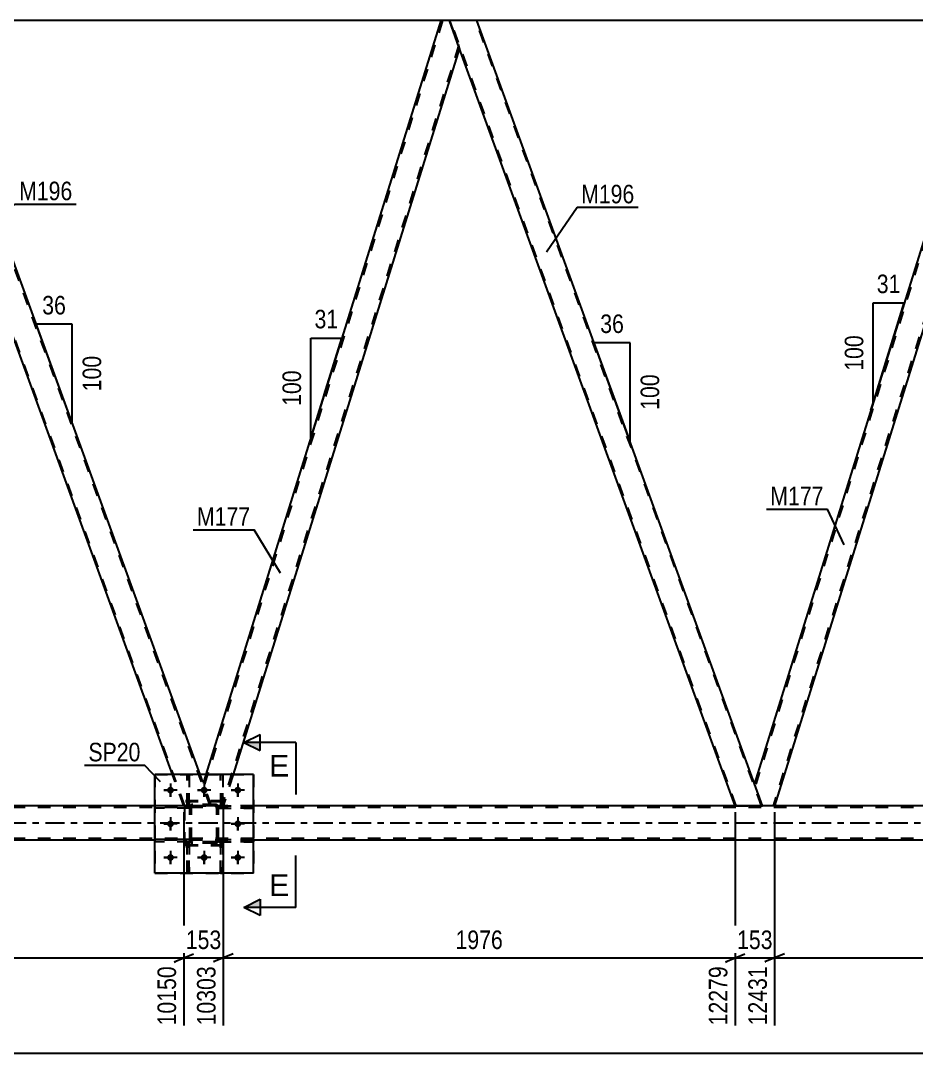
# Model space of a CAD drawing. Header units: millimetres. Extents: x 0 to 841, y 0 to 594.
# Drawn here: x 476 to 614.3, y 297.2 to 456.6 of the extents above; entities that cross this region are included whole.
import ezdxf

# ---------------------------------------------------------------- set-up
doc = ezdxf.new("R2010")
doc.units = ezdxf.units.MM
doc.linetypes.add('DXK_LINE_DOT2', pattern=[3.9198, 1.9599, -1.9599])
doc.linetypes.add('DXK_LINE_DOT3', pattern=[5.9187, 2.979, -0.9799, 0.9799, -0.9799])
doc.styles.add('Arial', font='ARIAL.TTF', dxfattribs={"height": 0.2})
doc.styles.add('Arial Narrow', font='ARIALN.TTF', dxfattribs={"height": 0.2})

# ---------------------------------------------------------------- blocks, each defined once
blk = doc.blocks.new('Part-814748373-3479 - 3007')
at = {"color": 7, "linetype": 'DXK_LINE_DOT2'}
for p, q in [((507.35, 336.17), (501.35, 336.17)), ((501.35, 329.37), (501.35, 336.17)), ((507.35, 329.37), (507.35, 336.17)), ((507.35, 329.37), (501.35, 329.37))]:
    blk.add_line(p, q, dxfattribs=at)
blk = doc.blocks.new('Part-814748373-3463 - 3007')
at = {"color": 7, "linetype": 'DXK_LINE_DOT2'}
for p, q in [((506.91, 335.39), (506.9, 340.24)), ((506.9, 340.24), (507.22, 340.24)), ((507.22, 340.24), (507.23, 335.39)), ((506.91, 335.99), (507.23, 335.99)), ((507.23, 335.39), (506.91, 335.39))]:
    blk.add_line(p, q, dxfattribs=at)
blk = doc.blocks.new('Part-814748373-3384 - 3007')
at = {"color": 7, "linetype": 'DXK_LINE_DOT2'}
for p, q in [((507.35, 336.04), (501.35, 336.04)), ((501.35, 329.24), (501.35, 336.04)), ((507.35, 329.24), (507.35, 336.04)), ((507.35, 329.24), (501.35, 329.24))]:
    blk.add_line(p, q, dxfattribs=at)
blk = doc.blocks.new('Part-814748373-3368 - 3007')
at = {"color": 2, "linetype": 'Continuous'}
for p, q in [((626.04, 456.64), (589.34, 338.89)), ((627.36, 456.64), (626.04, 456.64)), ((628.89, 452.44), (627.36, 456.64)), ((628.91, 452.39), (592.45, 335.42)), ((590.6, 335.42), (589.36, 338.84))]:
    blk.add_line(p, q, dxfattribs=at)
at = {"color": 7, "linetype": 'DXK_LINE_DOT2'}
for p, q in [((626.29, 456.64), (589.47, 338.52)), ((628.77, 452.76), (592.2, 335.42)), ((628.91, 452.39), (628.89, 452.44)), ((628.91, 452.39), (628.89, 452.44)), ((589.34, 338.89), (589.36, 338.84)), ((592.45, 335.42), (590.6, 335.42))]:
    blk.add_line(p, q, dxfattribs=at)
blk = doc.blocks.new('Part-814748373-3255 - 3007')
at = {"color": 7, "linetype": 'DXK_LINE_DOT2'}
for p, q in [((506.9, 325.04), (506.9, 329.87)), ((506.9, 329.87), (507.22, 329.87)), ((506.9, 329.27), (507.22, 329.27)), ((507.22, 329.87), (507.22, 325.04)), ((507.22, 325.04), (506.9, 325.04))]:
    blk.add_line(p, q, dxfattribs=at)
blk = doc.blocks.new('Part-814748373-3275 - 3007')
at = {"color": 7, "linetype": 'DXK_LINE_DOT2'}
for p, q in [((501.71, 335.39), (501.71, 340.24)), ((501.71, 340.24), (502.03, 340.24)), ((502.03, 340.24), (502.03, 335.39)), ((501.71, 335.99), (502.03, 335.99)), ((502.03, 335.39), (501.71, 335.39))]:
    blk.add_line(p, q, dxfattribs=at)
blk = doc.blocks.new('Part-814748373-3280 - 3007')
at = {"color": 2, "linetype": 'Continuous'}
for p, q in [((511.95, 340.24), (496.75, 340.24)), ((496.75, 325.04), (496.75, 340.24)), ((511.95, 325.04), (511.95, 340.24)), ((511.95, 325.04), (496.75, 325.04))]:
    blk.add_line(p, q, dxfattribs=at)
blk = doc.blocks.new('Part-814748373-3402 - 3007')
at = {"color": 7, "linetype": 'DXK_LINE_DOT2'}
for p, q in [((507.22, 329.87), (506.9, 329.87)), ((506.9, 329.87), (506.9, 325.04)), ((506.9, 329.27), (507.22, 329.27)), ((507.22, 325.04), (507.22, 329.87)), ((506.9, 325.04), (507.22, 325.04))]:
    blk.add_line(p, q, dxfattribs=at)
blk = doc.blocks.new('Part-814748373-3285 - 3007')
at = {"color": 7, "linetype": 'DXK_LINE_DOT2'}
for p, q in [((782.45, 335.18), (106.95, 335.18)), ((511.95, 335.42), (496.75, 335.42)), ((782.45, 330.38), (106.95, 330.38)), ((511.95, 330.14), (496.75, 330.14))]:
    blk.add_line(p, q, dxfattribs=at)
at = {"color": 2, "linetype": 'Continuous'}
for p, q in [((496.75, 335.42), (256.55, 335.42)), ((667.02, 335.42), (511.95, 335.42)), ((496.75, 330.14), (256.55, 330.14)), ((667.02, 330.14), (511.95, 330.14))]:
    blk.add_line(p, q, dxfattribs=at)
at = {"color": 7, "linetype": 'DXK_LINE_DOT3'}
blk.add_line((106.95, 332.78), (782.45, 332.78), dxfattribs=at)
blk = doc.blocks.new('Part-814748373-3295 - 3007')
at = {"color": 2, "linetype": 'Continuous'}
for p, q in [((546.48, 456.64), (542.22, 456.64)), ((589.36, 338.84), (546.48, 456.64)), ((586.35, 335.42), (543.75, 452.44))]:
    blk.add_line(p, q, dxfattribs=at)
at = {"color": 7, "linetype": 'DXK_LINE_DOT2'}
for p, q in [((542.22, 456.64), (543.75, 452.44)), ((586.52, 335.42), (542.4, 456.64)), ((590.43, 335.42), (546.31, 456.64)), ((590.6, 335.42), (589.36, 338.84)), ((586.35, 335.42), (590.6, 335.42))]:
    blk.add_line(p, q, dxfattribs=at)
blk = doc.blocks.new('Part-814748373-3300 - 3007')
at = {"color": 7, "linetype": 'DXK_LINE_DOT2'}
for p, q in [((541.16, 456.64), (504.34, 338.52)), ((543.64, 452.76), (507.06, 335.42)), ((543.77, 452.39), (543.75, 452.44)), ((543.77, 452.39), (543.75, 452.44)), ((504.62, 340.24), (504.2, 338.89)), ((508.81, 340.24), (507.31, 335.42)), ((505.47, 335.42), (504.2, 338.89)), ((507.31, 335.42), (505.47, 335.42))]:
    blk.add_line(p, q, dxfattribs=at)
at = {"color": 2, "linetype": 'Continuous'}
for p, q in [((540.91, 456.64), (504.62, 340.24)), ((542.22, 456.64), (540.91, 456.64)), ((543.75, 452.44), (542.22, 456.64)), ((543.77, 452.39), (508.81, 340.24))]:
    blk.add_line(p, q, dxfattribs=at)
blk = doc.blocks.new('Part-814748373-3316 - 3007')
at = {"color": 2, "linetype": 'Continuous'}
for p, q in [((540.91, 456.64), (461.35, 456.64)), ((626.04, 456.64), (546.48, 456.64))]:
    blk.add_line(p, q, dxfattribs=at)
at = {"color": 7, "linetype": 'DXK_LINE_DOT2'}
blk.add_line((546.48, 456.64), (540.91, 456.64), dxfattribs=at)
blk = doc.blocks.new('Part-814748373-3320 - 3007')
at = {"color": 7, "linetype": 'DXK_LINE_DOT2'}
for p, q in [((502.15, 335.4), (496.75, 335.4)), ((496.75, 335.4), (496.75, 335.08)), ((502.15, 335.08), (496.75, 335.08)), ((501.55, 335.08), (501.55, 335.4)), ((502.15, 335.08), (502.15, 335.4))]:
    blk.add_line(p, q, dxfattribs=at)
blk = doc.blocks.new('Part-814748373-3323 - 3007')
at = {"color": 7, "linetype": 'DXK_LINE_DOT2'}
for p, q in [((511.95, 330.2), (506.55, 330.2)), ((506.55, 330.2), (506.55, 329.88)), ((507.15, 329.88), (507.15, 330.2)), ((511.95, 329.88), (511.95, 330.2)), ((506.55, 329.88), (511.95, 329.88))]:
    blk.add_line(p, q, dxfattribs=at)
blk = doc.blocks.new('Part-814748373-3326 - 3007')
at = {"color": 7, "linetype": 'DXK_LINE_DOT2'}
for p, q in [((511.95, 335.4), (506.55, 335.4)), ((506.55, 335.4), (506.55, 335.08)), ((506.55, 335.08), (511.95, 335.08)), ((507.15, 335.08), (507.15, 335.4)), ((511.95, 335.08), (511.95, 335.4))]:
    blk.add_line(p, q, dxfattribs=at)
blk = doc.blocks.new('Part-814748373-3353 - 3007')
at = {"color": 7, "linetype": 'DXK_LINE_DOT2'}
for p, q in [((502.15, 330.2), (496.75, 330.2)), ((496.75, 330.2), (496.75, 329.88)), ((501.55, 329.88), (501.55, 330.2)), ((502.15, 329.88), (502.15, 330.2)), ((502.15, 329.88), (496.75, 329.88))]:
    blk.add_line(p, q, dxfattribs=at)
blk = doc.blocks.new('Part-814748373-3363 - 3007')
at = {"color": 2, "linetype": 'Continuous'}
for p, q in [((461.35, 456.64), (457.09, 456.64)), ((503.72, 340.24), (461.35, 456.64)), ((499.46, 340.24), (458.62, 452.44))]:
    blk.add_line(p, q, dxfattribs=at)
at = {"color": 7, "linetype": 'DXK_LINE_DOT2'}
for p, q in [((457.09, 456.64), (458.62, 452.44)), ((501.38, 335.42), (457.26, 456.64)), ((505.3, 335.42), (461.18, 456.64)), ((501.21, 335.42), (499.46, 340.24)), ((505.47, 335.42), (503.72, 340.24)), ((505.47, 335.42), (501.21, 335.42))]:
    blk.add_line(p, q, dxfattribs=at)
blk = doc.blocks.new('Part-814748373-3385 - 3007')
at = {"color": 7, "linetype": 'DXK_LINE_DOT2'}
for p, q in [((502.15, 335.16), (502.19, 335.34)), ((502.19, 335.34), (502.15, 335.16)), ((502.15, 330.12), (502.15, 335.16)), ((502.39, 335.16), (502.41, 335.25)), ((502.39, 330.12), (502.39, 335.16)), ((502.41, 335.25), (502.46, 335.33)), ((502.45, 335.6), (502.63, 335.64)), ((502.63, 335.64), (502.45, 335.6)), ((502.46, 335.33), (502.54, 335.38)), ((502.54, 335.38), (502.63, 335.4)), ((506.07, 335.64), (502.63, 335.64)), ((502.63, 335.4), (506.07, 335.4)), ((506.07, 335.64), (506.25, 335.6)), ((506.25, 335.6), (506.07, 335.64)), ((506.07, 335.4), (506.16, 335.38)), ((506.16, 335.38), (506.24, 335.33)), ((506.24, 335.33), (506.29, 335.25)), ((506.29, 335.25), (506.31, 335.16)), ((506.31, 330.12), (506.31, 335.16)), ((506.51, 335.34), (506.55, 335.16)), ((506.55, 335.16), (506.51, 335.34)), ((506.55, 330.12), (506.55, 335.16)), ((502.19, 329.93), (502.15, 330.12)), ((502.15, 330.12), (502.19, 329.93)), ((502.41, 330.03), (502.39, 330.12)), ((506.31, 330.12), (506.29, 330.03)), ((506.55, 330.12), (506.51, 329.93)), ((506.51, 329.93), (506.55, 330.12)), ((502.46, 329.95), (502.41, 330.03)), ((502.63, 329.64), (502.45, 329.67)), ((502.45, 329.67), (502.63, 329.64)), ((502.54, 329.9), (502.46, 329.95)), ((502.63, 329.88), (502.54, 329.9)), ((506.07, 329.88), (502.63, 329.88)), ((506.07, 329.64), (502.63, 329.64)), ((506.16, 329.9), (506.07, 329.88)), ((506.25, 329.67), (506.07, 329.64)), ((506.07, 329.64), (506.25, 329.67)), ((506.24, 329.95), (506.16, 329.9)), ((506.29, 330.03), (506.24, 329.95))]:
    blk.add_line(p, q, dxfattribs=at)
at = {"color": 7, "linetype": 'DXK_LINE_DOT3'}
blk.add_line((504.35, 332.64), (504.35, 332.64), dxfattribs=at)
at = {"color": 7, "linetype": 'DXK_LINE_DOT2'}
for centre, start, end in [((502.63, 335.16), 112.5, 157.5), ((502.63, 335.16), 112.5, 157.5), ((506.07, 335.16), 22.5, 67.5), ((506.07, 335.16), 22.5, 67.5), ((502.63, 330.12), 202.5, 247.5), ((502.63, 330.12), 202.5, 247.5), ((506.07, 330.12), 292.5, 337.5), ((506.07, 330.12), 292.5, 337.5)]:
    blk.add_arc(centre, 0.48, start, end, dxfattribs=at)
blk = doc.blocks.new('Part-814748373-3391 - 3007')
at = {"color": 7, "linetype": 'DXK_LINE_DOT2'}
for p, q in [((501.71, 325.04), (501.7, 329.87)), ((501.7, 329.87), (502.02, 329.87)), ((501.7, 329.27), (502.02, 329.27)), ((502.02, 329.87), (502.03, 325.04)), ((502.03, 325.04), (501.71, 325.04))]:
    blk.add_line(p, q, dxfattribs=at)
blk = doc.blocks.new('Bolt-814748373-3395 - 3007')
at = {"color": 1, "linetype": 'Continuous'}
for p, q in [((499.15, 338.88), (499.15, 338.18)), ((504.35, 338.88), (504.35, 338.18)), ((509.55, 338.88), (509.55, 338.18)), ((498.11, 337.84), (498.8, 337.84)), ((499.15, 336.8), (499.15, 337.49)), ((500.19, 337.84), (499.5, 337.84)), ((503.31, 337.84), (504, 337.84)), ((504.35, 336.8), (504.35, 337.49)), ((505.39, 337.84), (504.7, 337.84)), ((508.51, 337.84), (509.2, 337.84)), ((509.55, 336.8), (509.55, 337.49)), ((510.59, 337.84), (509.9, 337.84)), ((499.15, 333.68), (499.15, 332.98)), ((509.55, 333.68), (509.55, 332.98)), ((498.11, 332.64), (498.8, 332.64)), ((499.15, 331.6), (499.15, 332.29)), ((500.19, 332.64), (499.5, 332.64)), ((508.51, 332.64), (509.2, 332.64)), ((509.55, 331.6), (509.55, 332.29)), ((510.59, 332.64), (509.9, 332.64)), ((499.15, 328.48), (499.15, 327.78)), ((504.35, 328.48), (504.35, 327.78)), ((509.55, 328.48), (509.55, 327.78)), ((498.11, 327.44), (498.8, 327.44)), ((499.15, 326.4), (499.15, 327.09)), ((500.19, 327.44), (499.5, 327.44)), ((503.31, 327.44), (504, 327.44)), ((504.35, 326.4), (504.35, 327.09)), ((505.39, 327.44), (504.7, 327.44)), ((508.51, 327.44), (509.2, 327.44)), ((509.55, 326.4), (509.55, 327.09)), ((510.59, 327.44), (509.9, 327.44))]:
    blk.add_line(p, q, dxfattribs=at)
blk = doc.blocks.new('Part-814748373-3412 - 3007')
at = {"color": 7, "linetype": 'DXK_LINE_DOT2'}
for p, q in [((496.75, 340.24), (511.95, 340.24)), ((496.75, 340.24), (496.75, 325.04)), ((511.95, 340.24), (511.95, 325.04)), ((496.75, 325.04), (511.95, 325.04))]:
    blk.add_line(p, q, dxfattribs=at)
blk = doc.blocks.new('Part-814748373-3444 - 3007')
at = {"color": 2, "linetype": 'Continuous'}
for p, q in [((506.9, 340.24), (506.9, 340.24)), ((507.22, 340.24), (506.9, 340.24)), ((507.22, 340.24), (507.22, 340.24))]:
    blk.add_line(p, q, dxfattribs=at)
at = {"color": 7, "linetype": 'DXK_LINE_DOT2'}
for p, q in [((506.91, 335.39), (506.9, 340.24)), ((507.23, 335.39), (507.22, 340.24)), ((506.91, 335.99), (507.23, 335.99)), ((507.23, 335.39), (506.91, 335.39))]:
    blk.add_line(p, q, dxfattribs=at)
blk = doc.blocks.new('Part-814748373-3447 - 3007')
at = {"color": 7, "linetype": 'DXK_LINE_DOT2'}
for p, q in [((506.55, 335.08), (506.55, 335.4)), ((506.55, 335.4), (511.95, 335.4)), ((511.95, 335.08), (506.55, 335.08)), ((507.15, 335.08), (507.15, 335.4)), ((511.95, 335.4), (511.95, 335.08))]:
    blk.add_line(p, q, dxfattribs=at)
blk = doc.blocks.new('Part-814748373-3451 - 3007')
at = {"color": 7, "linetype": 'DXK_LINE_DOT2'}
for p, q in [((502.02, 329.87), (501.7, 329.87)), ((501.7, 329.87), (501.71, 325.04)), ((501.7, 329.27), (502.02, 329.27)), ((502.03, 325.04), (502.02, 329.87)), ((501.71, 325.04), (502.03, 325.04))]:
    blk.add_line(p, q, dxfattribs=at)
blk = doc.blocks.new('Bolt-814748373-3460 - 3007')
at = {"linetype": 'Continuous'}
for points in [[(499.67, 337.84, -1), (498.63, 337.84, -1)], [(504.87, 337.84, -1), (503.83, 337.84, -1)], [(510.07, 337.84, -1), (509.03, 337.84, -1)], [(499.67, 332.64, -1), (498.63, 332.64, -1)], [(510.07, 332.64, -1), (509.03, 332.64, -1)], [(499.67, 327.44, -1), (498.63, 327.44, -1)], [(504.87, 327.44, -1), (503.83, 327.44, -1)], [(510.07, 327.44, -1), (509.03, 327.44, -1)]]:
    blk.add_hatch(color=1, dxfattribs=at).paths.add_polyline_path(points)
at = {"color": 1, "linetype": 'Continuous'}
for p, q in [((499.15, 338.88), (499.15, 336.8)), ((504.35, 338.88), (504.35, 336.8)), ((509.55, 338.88), (509.55, 336.8)), ((500.19, 337.84), (498.11, 337.84)), ((505.39, 337.84), (503.31, 337.84)), ((510.59, 337.84), (508.51, 337.84)), ((499.15, 333.68), (499.15, 331.6)), ((509.55, 333.68), (509.55, 331.6)), ((500.19, 332.64), (498.11, 332.64)), ((510.59, 332.64), (508.51, 332.64)), ((499.15, 328.48), (499.15, 326.4)), ((504.35, 328.48), (504.35, 326.4)), ((509.55, 328.48), (509.55, 326.4)), ((500.19, 327.44), (498.11, 327.44)), ((505.39, 327.44), (503.31, 327.44)), ((510.59, 327.44), (508.51, 327.44))]:
    blk.add_line(p, q, dxfattribs=at)
blk = doc.blocks.new('Part-814748373-3471 - 3007')
at = {"color": 2, "linetype": 'Continuous'}
for p, q in [((501.71, 340.24), (501.71, 340.24)), ((502.03, 340.24), (501.71, 340.24)), ((502.03, 340.24), (502.03, 340.24))]:
    blk.add_line(p, q, dxfattribs=at)
at = {"color": 7, "linetype": 'DXK_LINE_DOT2'}
for p, q in [((501.71, 335.39), (501.71, 340.24)), ((502.03, 335.39), (502.03, 340.24)), ((501.71, 335.99), (502.03, 335.99)), ((502.03, 335.39), (501.71, 335.39))]:
    blk.add_line(p, q, dxfattribs=at)
blk = doc.blocks.new('Part-814748373-3472 - 3007')
at = {"color": 7, "linetype": 'DXK_LINE_DOT2'}
for p, q in [((502.15, 330.2), (496.75, 330.2)), ((496.75, 329.88), (496.75, 330.2)), ((501.55, 329.88), (501.55, 330.2)), ((502.15, 330.2), (502.15, 329.88)), ((502.15, 329.88), (496.75, 329.88))]:
    blk.add_line(p, q, dxfattribs=at)
blk = doc.blocks.new('Part-814748373-3473 - 3007')
at = {"color": 7, "linetype": 'DXK_LINE_DOT2'}
for p, q in [((502.15, 335.4), (496.75, 335.4)), ((496.75, 335.08), (496.75, 335.4)), ((502.15, 335.08), (496.75, 335.08)), ((501.55, 335.08), (501.55, 335.4)), ((502.15, 335.4), (502.15, 335.08))]:
    blk.add_line(p, q, dxfattribs=at)
blk = doc.blocks.new('Part-814748373-3474 - 3007')
at = {"color": 7, "linetype": 'DXK_LINE_DOT2'}
for p, q in [((506.55, 329.88), (506.55, 330.2)), ((506.55, 330.2), (511.95, 330.2)), ((507.15, 329.88), (507.15, 330.2)), ((511.95, 330.2), (511.95, 329.88)), ((511.95, 329.88), (506.55, 329.88))]:
    blk.add_line(p, q, dxfattribs=at)
blk = doc.blocks.new('Part-814748373-3475 - 3007')
at = {"color": 7, "linetype": 'DXK_LINE_DOT2'}
for p, q in [((502.15, 335.16), (502.19, 335.34)), ((502.19, 335.34), (502.15, 335.16)), ((502.15, 330.12), (502.15, 335.16)), ((502.39, 335.16), (502.41, 335.25)), ((502.39, 330.12), (502.39, 335.16)), ((502.41, 335.25), (502.46, 335.33)), ((502.45, 335.6), (502.63, 335.64)), ((502.63, 335.64), (502.45, 335.6)), ((502.46, 335.33), (502.54, 335.38)), ((502.54, 335.38), (502.63, 335.4)), ((506.07, 335.64), (502.63, 335.64)), ((502.63, 335.4), (506.07, 335.4)), ((506.07, 335.64), (506.25, 335.6)), ((506.25, 335.6), (506.07, 335.64)), ((506.07, 335.4), (506.16, 335.38)), ((506.16, 335.38), (506.24, 335.33)), ((506.24, 335.33), (506.29, 335.25)), ((506.29, 335.25), (506.31, 335.16)), ((506.31, 330.12), (506.31, 335.16)), ((506.51, 335.34), (506.55, 335.16)), ((506.55, 335.16), (506.51, 335.34)), ((506.55, 330.12), (506.55, 335.16)), ((502.19, 329.93), (502.15, 330.12)), ((502.15, 330.12), (502.19, 329.93)), ((502.41, 330.03), (502.39, 330.12)), ((506.31, 330.12), (506.29, 330.03)), ((506.55, 330.12), (506.51, 329.93)), ((506.51, 329.93), (506.55, 330.12)), ((502.46, 329.95), (502.41, 330.03)), ((502.63, 329.64), (502.45, 329.67)), ((502.45, 329.67), (502.63, 329.64)), ((502.54, 329.9), (502.46, 329.95)), ((502.63, 329.88), (502.54, 329.9)), ((506.07, 329.88), (502.63, 329.88)), ((506.07, 329.64), (502.63, 329.64)), ((506.16, 329.9), (506.07, 329.88)), ((506.25, 329.67), (506.07, 329.64)), ((506.07, 329.64), (506.25, 329.67)), ((506.24, 329.95), (506.16, 329.9)), ((506.29, 330.03), (506.24, 329.95))]:
    blk.add_line(p, q, dxfattribs=at)
at = {"color": 7, "linetype": 'DXK_LINE_DOT3'}
blk.add_line((504.35, 332.64), (504.35, 332.64), dxfattribs=at)
at = {"color": 7, "linetype": 'DXK_LINE_DOT2'}
for centre, start, end in [((502.63, 335.16), 112.5, 157.5), ((502.63, 335.16), 112.5, 157.5), ((506.07, 335.16), 22.5, 67.5), ((506.07, 335.16), 22.5, 67.5), ((502.63, 330.12), 202.5, 247.5), ((502.63, 330.12), 202.5, 247.5), ((506.07, 330.12), 292.5, 337.5), ((506.07, 330.12), 292.5, 337.5)]:
    blk.add_arc(centre, 0.48, start, end, dxfattribs=at)
blk = doc.blocks.new('StraightDimension-814748373-3992 - 3007')
at = {"color": 7, "linetype": 'Continuous'}
blk.add_line((55.22, 297.21), (793.31, 297.21), dxfattribs=at)
blk = doc.blocks.new('AngleDimension-814748373-3508 - 3007')
at = {"color": 7, "linetype": 'Continuous'}
for p, q in [((607.64, 413.07), (612.46, 413.07)), ((607.64, 397.6), (612.46, 413.07)), ((607.64, 397.6), (607.64, 413.07)), ((607.29, 396.49), (607.64, 397.6))]:
    blk.add_line(p, q, dxfattribs=at)
at = {"color": 0}
for points in [[(612.48, 413.97), (612.48, 418.17), (607.62, 418.17), (607.62, 413.97)], [(606.74, 408.68), (602.54, 408.68), (602.54, 401.99), (606.74, 401.99)]]:
    blk.add_wipeout(points, dxfattribs=at)
at = {"color": 3, "style": 'Arial Narrow'}
blk.add_text('31', height=2.863, dxfattribs=at).set_placement((608.22, 414.57))
blk.add_text('100', height=2.863, rotation=90.0002, dxfattribs=at).set_placement((606.14, 402.59))
blk = doc.blocks.new('AngleDimension-814748373-3522 - 3007')
at = {"color": 7, "linetype": 'Continuous'}
for p, q in [((520.81, 407.64), (525.63, 407.64)), ((520.81, 392.18), (525.63, 407.64)), ((520.81, 392.18), (520.81, 407.64)), ((522.9, 398.85), (525.63, 407.64))]:
    blk.add_line(p, q, dxfattribs=at)
at = {"color": 0}
for points in [[(525.65, 408.54), (525.65, 412.74), (520.8, 412.74), (520.8, 408.54)], [(519.91, 403.25), (515.71, 403.25), (515.71, 396.57), (519.91, 396.57)]]:
    blk.add_wipeout(points, dxfattribs=at)
at = {"color": 3, "style": 'Arial Narrow'}
blk.add_text('31', height=2.863, dxfattribs=at).set_placement((521.4, 409.14))
blk.add_text('100', height=2.863, rotation=90.0002, dxfattribs=at).set_placement((519.31, 397.17))
blk = doc.blocks.new('StraightDimension-814748373-3791 - 3007')
at = {"color": 7, "linetype": 'Continuous'}
for p, q in [((422.18, 334.42), (422.18, 303.35)), ((501.21, 334.42), (501.21, 301.52)), ((423.68, 312.56), (420.68, 311.36)), ((499.71, 311.36), (502.71, 312.56)), ((422.18, 311.96), (501.21, 311.96))]:
    blk.add_line(p, q, dxfattribs=at)
at = {"color": 0}
blk.add_wipeout([(465.95, 312.71), (465.95, 316.91), (457.44, 316.91), (457.44, 312.71)], dxfattribs=at)
at = {"color": 0, "linetype": 'Continuous'}
blk.add_wipeout([(500.61, 311.26), (496.41, 311.26), (496.41, 300.92), (500.61, 300.92)], dxfattribs=at)
at = {"color": 3, "style": 'Arial Narrow'}
blk.add_text('1976', height=2.863, dxfattribs=at).set_placement((458.04, 313.31))
at = {"color": 3, "linetype": 'Continuous', "style": 'Arial Narrow'}
blk.add_text('10150', height=2.863, rotation=90.0002, dxfattribs=at).set_placement((500.01, 301.52))
blk = doc.blocks.new('StraightDimension-814748373-3810 - 3007')
at = {"color": 7, "linetype": 'Continuous'}
for p, q in [((501.21, 334.42), (501.21, 301.52)), ((507.31, 334.42), (507.31, 301.52)), ((499.71, 311.36), (502.71, 312.56)), ((508.81, 312.56), (505.81, 311.36)), ((501.21, 311.96), (507.31, 311.96))]:
    blk.add_line(p, q, dxfattribs=at)
at = {"color": 0}
blk.add_wipeout([(507.6, 312.71), (507.6, 316.91), (500.92, 316.91), (500.92, 312.71)], dxfattribs=at)
at = {"color": 0, "linetype": 'Continuous'}
blk.add_wipeout([(506.71, 311.26), (502.51, 311.26), (502.51, 300.92), (506.71, 300.92)], dxfattribs=at)
at = {"color": 3, "style": 'Arial Narrow'}
blk.add_text('153', height=2.863, dxfattribs=at).set_placement((501.52, 313.31))
at = {"color": 3, "linetype": 'Continuous', "style": 'Arial Narrow'}
blk.add_text('10303', height=2.863, rotation=90.0002, dxfattribs=at).set_placement((506.11, 301.52))
blk = doc.blocks.new('StraightDimension-814748373-3829 - 3007')
at = {"color": 7, "linetype": 'Continuous'}
for p, q in [((507.31, 334.42), (507.31, 301.52)), ((586.35, 334.42), (586.35, 301.52)), ((508.81, 312.56), (505.81, 311.36)), ((584.85, 311.36), (587.85, 312.56)), ((507.31, 311.96), (586.35, 311.96))]:
    blk.add_line(p, q, dxfattribs=at)
at = {"color": 0}
blk.add_wipeout([(551.09, 312.71), (551.09, 316.91), (542.57, 316.91), (542.57, 312.71)], dxfattribs=at)
at = {"color": 0, "linetype": 'Continuous'}
blk.add_wipeout([(585.75, 311.26), (581.55, 311.26), (581.55, 300.92), (585.75, 300.92)], dxfattribs=at)
at = {"color": 3, "style": 'Arial Narrow'}
blk.add_text('1976', height=2.863, dxfattribs=at).set_placement((543.17, 313.31))
at = {"color": 3, "linetype": 'Continuous', "style": 'Arial Narrow'}
blk.add_text('12279', height=2.863, rotation=90.0002, dxfattribs=at).set_placement((585.15, 301.52))
blk = doc.blocks.new('StraightDimension-814748373-3848 - 3007')
at = {"color": 7, "linetype": 'Continuous'}
for p, q in [((586.35, 334.42), (586.35, 301.52)), ((592.45, 334.42), (592.45, 301.52)), ((584.85, 311.36), (587.85, 312.56)), ((593.95, 312.56), (590.95, 311.36)), ((586.35, 311.96), (592.45, 311.96))]:
    blk.add_line(p, q, dxfattribs=at)
at = {"color": 0}
blk.add_wipeout([(592.74, 312.71), (592.74, 316.91), (586.05, 316.91), (586.05, 312.71)], dxfattribs=at)
at = {"color": 0, "linetype": 'Continuous'}
blk.add_wipeout([(591.85, 311.26), (587.65, 311.26), (587.65, 300.92), (591.85, 300.92)], dxfattribs=at)
at = {"color": 3, "style": 'Arial Narrow'}
blk.add_text('153', height=2.863, dxfattribs=at).set_placement((586.65, 313.31))
at = {"color": 3, "linetype": 'Continuous', "style": 'Arial Narrow'}
blk.add_text('12431', height=2.863, rotation=90.0002, dxfattribs=at).set_placement((591.25, 301.52))
blk = doc.blocks.new('StraightDimension-814748373-3867 - 3007')
at = {"color": 7, "linetype": 'Continuous'}
for p, q in [((592.45, 334.42), (592.45, 301.52)), ((671.48, 334.42), (671.48, 301.52)), ((593.95, 312.56), (590.95, 311.36)), ((669.98, 311.36), (672.98, 312.56)), ((592.45, 311.96), (671.48, 311.96))]:
    blk.add_line(p, q, dxfattribs=at)
at = {"color": 0}
blk.add_wipeout([(636.22, 312.71), (636.22, 316.91), (627.71, 316.91), (627.71, 312.71)], dxfattribs=at)
at = {"color": 0, "linetype": 'Continuous'}
blk.add_wipeout([(670.88, 311.26), (666.68, 311.26), (666.68, 300.92), (670.88, 300.92)], dxfattribs=at)
at = {"color": 3, "style": 'Arial Narrow'}
blk.add_text('1976', height=2.863, dxfattribs=at).set_placement((628.31, 313.31))
at = {"color": 3, "linetype": 'Continuous', "style": 'Arial Narrow'}
blk.add_text('14407', height=2.863, rotation=90.0002, dxfattribs=at).set_placement((670.28, 301.52))
blk = doc.blocks.new('AngleDimension-814748373-10801 - 3007')
at = {"color": 7, "linetype": 'Continuous'}
for p, q in [((481.24, 402), (478.4, 409.78)), ((483.95, 409.78), (478.4, 409.78)), ((483.95, 394.56), (478.4, 409.78)), ((483.95, 394.56), (483.95, 409.78))]:
    blk.add_line(p, q, dxfattribs=at)
at = {"color": 0}
for points in [[(483.6, 410.68), (483.6, 414.88), (478.75, 414.88), (478.75, 410.68)], [(489.05, 405.51), (484.85, 405.51), (484.85, 398.82), (489.05, 398.82)]]:
    blk.add_wipeout(points, dxfattribs=at)
at = {"color": 3, "style": 'Arial Narrow'}
blk.add_text('36', height=2.863, dxfattribs=at).set_placement((479.35, 411.28))
blk.add_text('100', height=2.863, rotation=90.0002, dxfattribs=at).set_placement((488.45, 399.42))
blk = doc.blocks.new('AngleDimension-814748373-10815 - 3007')
at = {"color": 7, "linetype": 'Continuous'}
for p, q in [((567.99, 397.55), (564.58, 406.92)), ((570.12, 406.92), (564.58, 406.92)), ((570.12, 391.7), (564.58, 406.92)), ((570.12, 391.7), (570.12, 406.92))]:
    blk.add_line(p, q, dxfattribs=at)
at = {"color": 0}
for points in [[(569.78, 407.82), (569.78, 412.02), (564.92, 412.02), (564.92, 407.82)], [(575.22, 402.65), (571.02, 402.65), (571.02, 395.96), (575.22, 395.96)]]:
    blk.add_wipeout(points, dxfattribs=at)
at = {"color": 3, "style": 'Arial Narrow'}
blk.add_text('36', height=2.863, dxfattribs=at).set_placement((565.52, 408.42))
blk.add_text('100', height=2.863, rotation=90.0002, dxfattribs=at).set_placement((574.62, 396.56))
blk = doc.blocks.new('Mark-814748373-3364 - 3007')
at = {"color": 0}
blk.add_wipeout([(600, 381.82), (600, 384.82), (591.78, 384.82), (591.78, 381.82)], dxfattribs=at)
blk.add_wipeout([(600, 381.82), (600, 384.82), (591.78, 384.82), (591.78, 381.82)], dxfattribs=at)
at = {"color": 30, "linetype": 'Continuous'}
for p in [(591.18, 381.22), (603.19, 375.7)]:
    blk.add_line(p, (600.6, 381.22), dxfattribs=at)
at = {"color": 3, "style": 'Arial Narrow'}
blk.add_text('M177', height=2.863, dxfattribs=at).set_placement((591.78, 381.82))
blk = doc.blocks.new('Mark-814748373-3276 - 3007')
at = {"color": 0}
blk.add_wipeout([(494.52, 342.29), (494.52, 345.29), (486.48, 345.29), (486.48, 342.29)], dxfattribs=at)
blk.add_wipeout([(494.52, 342.29), (494.52, 345.29), (486.48, 345.29), (486.48, 342.29)], dxfattribs=at)
at = {"color": 30, "linetype": 'Continuous'}
for p in [(485.88, 341.69), (497.63, 339.11)]:
    blk.add_line(p, (495.12, 341.69), dxfattribs=at)
at = {"color": 3, "style": 'Arial Narrow'}
blk.add_text('SP20', height=2.863, dxfattribs=at).set_placement((486.48, 342.29))
blk = doc.blocks.new('Mark-814748373-3291 - 3007')
at = {"color": 0}
blk.add_wipeout([(570.8, 428.44), (570.8, 431.44), (562.57, 431.44), (562.57, 428.44)], dxfattribs=at)
blk.add_wipeout([(570.8, 428.44), (570.8, 431.44), (562.57, 431.44), (562.57, 428.44)], dxfattribs=at)
at = {"color": 30, "linetype": 'Continuous'}
for p, q in [((557.24, 420.96), (561.97, 427.84)), ((561.97, 427.84), (571.4, 427.84))]:
    blk.add_line(p, q, dxfattribs=at)
at = {"color": 3, "style": 'Arial Narrow'}
blk.add_text('M196', height=2.863, dxfattribs=at).set_placement((562.57, 428.44))
blk = doc.blocks.new('Mark-814748373-3296 - 3007')
at = {"color": 0}
blk.add_wipeout([(511.47, 378.65), (511.47, 381.65), (503.24, 381.65), (503.24, 378.65)], dxfattribs=at)
blk.add_wipeout([(511.47, 378.65), (511.47, 381.65), (503.24, 381.65), (503.24, 378.65)], dxfattribs=at)
at = {"color": 30, "linetype": 'Continuous'}
for p in [(502.64, 378.05), (516.14, 371.34)]:
    blk.add_line(p, (512.07, 378.05), dxfattribs=at)
at = {"color": 3, "style": 'Arial Narrow'}
blk.add_text('M177', height=2.863, dxfattribs=at).set_placement((503.24, 378.65))
blk = doc.blocks.new('Mark-814748373-3359 - 3007')
at = {"color": 0}
blk.add_wipeout([(484, 428.92), (484, 431.92), (475.78, 431.92), (475.78, 428.92)], dxfattribs=at)
blk.add_wipeout([(484, 428.92), (484, 431.92), (475.78, 431.92), (475.78, 428.92)], dxfattribs=at)
at = {"color": 30, "linetype": 'Continuous'}
for p, q in [((471.05, 425.5), (475.18, 428.32)), ((475.18, 428.32), (484.6, 428.32))]:
    blk.add_line(p, q, dxfattribs=at)
at = {"color": 3, "style": 'Arial Narrow'}
blk.add_text('M196', height=2.863, dxfattribs=at).set_placement((475.78, 428.92))
blk = doc.blocks.new('SectionMark-814748373-4710 - 3007')
at = {"linetype": 'Continuous'}
for points in [[(513, 345.19), (513, 343.94), (510.5, 345.19)], [(513, 320.99), (513, 319.74), (510.5, 319.74)]]:
    blk.add_hatch(color=6, dxfattribs=at).paths.add_polyline_path(points)
at = {"color": 6, "linetype": 'Continuous'}
for p, q in [((510.5, 345.19), (513, 346.44)), ((513, 343.94), (513, 346.44)), ((518.5, 345.19), (510.5, 345.19)), ((510.5, 345.19), (513, 343.94)), ((518.5, 345.19), (518.5, 337.19)), ((518.5, 319.74), (518.5, 327.74)), ((510.5, 319.74), (513, 320.99)), ((513, 320.99), (513, 318.49)), ((518.5, 319.74), (510.5, 319.74)), ((513, 318.49), (510.5, 319.74))]:
    blk.add_line(p, q, dxfattribs=at)
at = {"color": 0, "linetype": 'Continuous'}
for points in [[(517.5, 339.94), (517.5, 343.44), (514.39, 343.44), (514.39, 339.94)], [(517.5, 321.49), (517.5, 324.99), (514.39, 324.99), (514.39, 321.49)]]:
    blk.add_wipeout(points, dxfattribs=at)
at = {"color": 3, "linetype": 'Continuous', "style": 'Arial'}
for p in [(514.39, 339.94), (514.39, 321.49)]:
    blk.add_text('E', height=3.34, dxfattribs=at).set_placement(p)

msp = doc.modelspace()

# ---------------------------------------------------------------- block references
for name in ['Part-814748373-3316 - 3007', 'Part-814748373-3363 - 3007', 'Part-814748373-3300 - 3007', 'Part-814748373-3295 - 3007', 'Part-814748373-3368 - 3007', 'Part-814748373-3280 - 3007', 'Part-814748373-3412 - 3007', 'Part-814748373-3275 - 3007', 'Part-814748373-3471 - 3007', 'Part-814748373-3463 - 3007', 'Part-814748373-3444 - 3007', 'Bolt-814748373-3395 - 3007', 'Bolt-814748373-3460 - 3007', 'Part-814748373-3285 - 3007', 'Part-814748373-3320 - 3007', 'Part-814748373-3473 - 3007', 'Part-814748373-3479 - 3007', 'Part-814748373-3384 - 3007', 'Part-814748373-3385 - 3007', 'Part-814748373-3475 - 3007', 'Part-814748373-3326 - 3007', 'Part-814748373-3447 - 3007', 'Part-814748373-3353 - 3007', 'Part-814748373-3472 - 3007', 'Part-814748373-3323 - 3007', 'Part-814748373-3474 - 3007', 'Part-814748373-3391 - 3007', 'Part-814748373-3451 - 3007', 'Part-814748373-3255 - 3007', 'Part-814748373-3402 - 3007']:
    msp.add_blockref(name, (0, 0))

# ---------------------------------------------------------------- next in the draw order: block references
msp.add_blockref('StraightDimension-814748373-3992 - 3007', (0, 0))

# ---------------------------------------------------------------- next in the draw order: block references
for name in ['Mark-814748373-3359 - 3007', 'Mark-814748373-3291 - 3007', 'AngleDimension-814748373-3508 - 3007', 'AngleDimension-814748373-10801 - 3007', 'AngleDimension-814748373-3522 - 3007', 'AngleDimension-814748373-10815 - 3007', 'Mark-814748373-3364 - 3007', 'Mark-814748373-3296 - 3007', 'Mark-814748373-3276 - 3007', 'StraightDimension-814748373-3791 - 3007']:
    msp.add_blockref(name, (0, 0))

# ---------------------------------------------------------------- next in the draw order: block references
msp.add_blockref('StraightDimension-814748373-3810 - 3007', (0, 0))

# ---------------------------------------------------------------- next in the draw order: block references
msp.add_blockref('StraightDimension-814748373-3829 - 3007', (0, 0))

# ---------------------------------------------------------------- next in the draw order: block references
for name in ['SectionMark-814748373-4710 - 3007', 'StraightDimension-814748373-3848 - 3007']:
    msp.add_blockref(name, (0, 0))

# ---------------------------------------------------------------- next in the draw order: block references
msp.add_blockref('StraightDimension-814748373-3867 - 3007', (0, 0))

doc.saveas('drawing.dxf')
